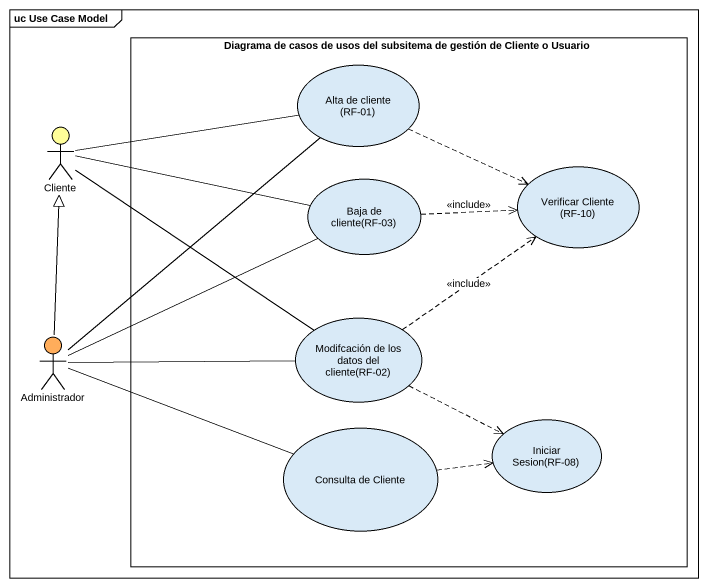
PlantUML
@startuml
mainframe uc Use Case Model
rectangle "Diagrama de casos de usos del subsitema de gestión de Cliente o Usuario" as Diagrama_de_casos_de_usos {
  usecase "Alta de cliente (RF-01)" as Alta_de_cliente_RF_01
  usecase "Baja de cliente(RF-03)" as Baja_de_cliente_RF_03
  usecase "Verificar Cliente (RF-10)" as Verificar_Cliente_RF_10
  usecase "Modifcación de los datos del cliente(RF-02)" as Modifcación_de_los_datos
  usecase "Consulta de Cliente" as Consulta_de_Cliente
  usecase "Iniciar Sesion(RF-08)" as Iniciar_Sesion_RF_08
}
actor Cliente #FFFE99
actor Administrador #FFAD5B
Alta_de_cliente_RF_01 .right.> Verificar_Cliente_RF_10
Cliente -right- Alta_de_cliente_RF_01
Cliente -right- Baja_de_cliente_RF_03
Cliente -- Modifcación_de_los_datos
Baja_de_cliente_RF_03 .right.> Verificar_Cliente_RF_10 : <<include>>
Modifcación_de_los_datos .up.> Verificar_Cliente_RF_10 : <<include>>
Modifcación_de_los_datos .right.> Iniciar_Sesion_RF_08
Administrador -up- Alta_de_cliente_RF_01
Administrador -up-|> Cliente
Administrador -right- Baja_de_cliente_RF_03
Administrador -right- Modifcación_de_los_datos
Administrador -right- Consulta_de_Cliente
Consulta_de_Cliente .right.> Iniciar_Sesion_RF_08
@enduml
